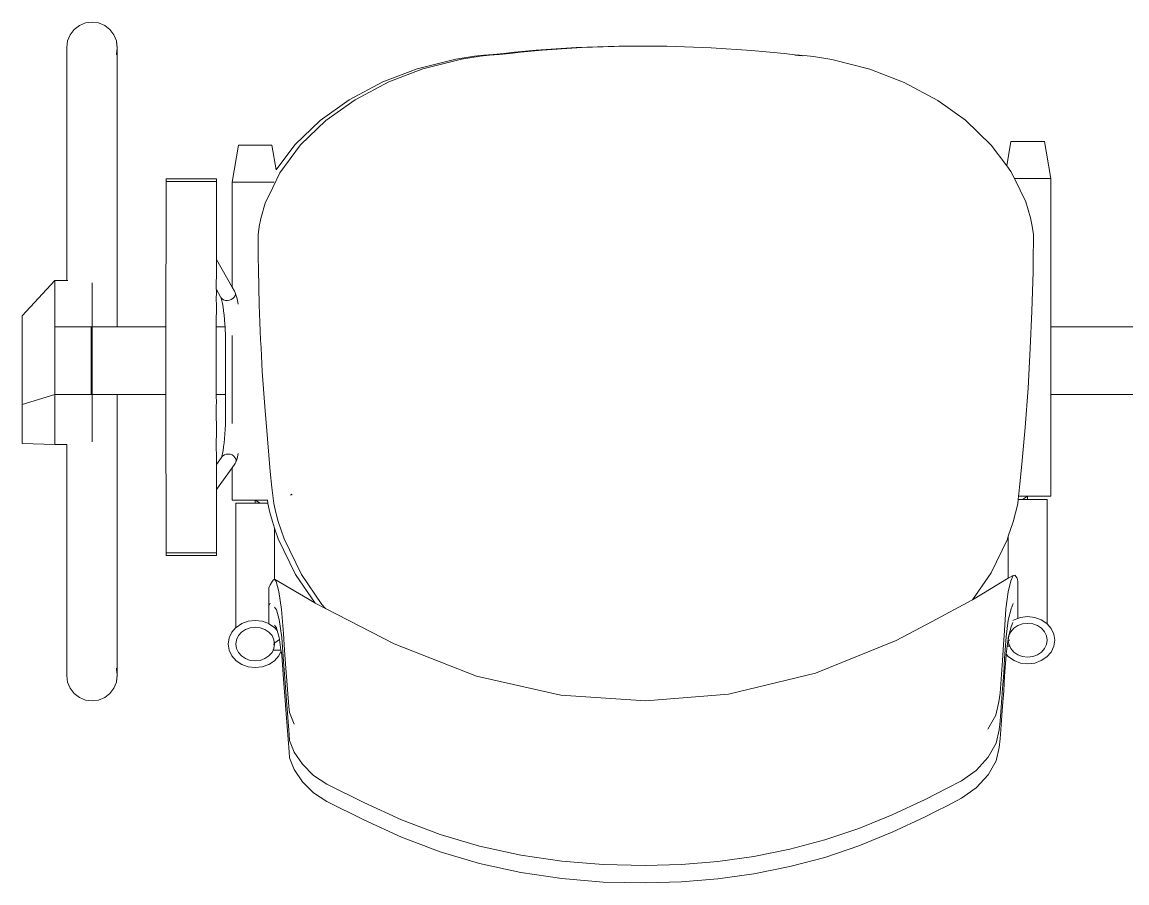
# Model space of a CAD drawing. Header units: millimetres. Extents: x -280308 to 6402717, y -14 to 2073074.
# Drawn here: x 1965 to 2621, y 342478 to 342989 of the extents above; entities that cross this region are included whole.
import ezdxf

# ---------------------------------------------------------------- set-up
doc = ezdxf.new("R2010")
doc.units = ezdxf.units.MM
doc.layers.get('0').update_dxf_attribs({"lineweight": 0})
doc.layers.add('A-Furn', color=250, linetype='Continuous', lineweight=0)
doc.layers.add('A-FURN-EQPM', color=177, linetype='Continuous', lineweight=0)

# ---------------------------------------------------------------- blocks, each defined once
blk = doc.blocks.new('A$C0fa81d55')
at = {"color": 0, "linetype": 'ByBlock', "lineweight": -2}
for p, q in [((28.53, 503.53), (30.91, 506.64)), ((30.91, 506.64), (34.02, 509.02)), ((34.02, 509.02), (37.63, 510.51)), ((37.63, 510.51), (41.52, 511.02)), ((41.52, 511.02), (45.4, 510.51)), ((45.4, 510.51), (49.02, 509.02)), ((49.02, 509.02), (52.12, 506.64)), ((52.12, 506.64), (54.51, 503.53)), ((26.52, 496.04), (27.03, 499.92)), ((27.03, 499.92), (28.53, 503.53)), ((54.51, 503.53), (56.01, 499.92)), ((56.01, 499.92), (56.52, 496.04)), ((56.01, 499.39), (56.48, 495.78)), ((26.52, 496.04), (26.52, 357.53)), ((56.52, 495.52), (56.01, 491.65)), ((56.52, 495.52), (56.01, 492.16)), ((56.48, 495.78), (56.52, 496.04)), ((56.52, 495.72), (56.48, 495.78)), ((56.52, 495.72), (56.52, 495.52)), ((56.52, 495.52), (56.52, 330.04)), ((279.69, 491.72), (286.04, 492.46)), ((283.14, 491.72), (289.49, 492.46)), ((286.04, 492.46), (292.41, 493.15)), ((289.49, 492.46), (295.86, 493.15)), ((292.41, 493.15), (305.22, 494.36)), ((295.86, 493.15), (308.67, 494.36)), ((328.86, 495.85), (305.22, 494.36)), ((332.31, 495.85), (308.67, 494.36)), ((354.36, 496.72), (328.86, 495.85)), ((357.81, 496.72), (332.31, 495.85)), ((357.81, 496.72), (354.36, 496.72)), ((379.37, 496.72), (357.81, 496.72)), ((379.41, 496.72), (379.37, 496.72)), ((382.82, 496.72), (379.41, 496.72)), ((409.01, 495.81), (382.82, 496.72)), ((409.01, 495.81), (433.09, 494.26)), ((433.09, 494.26), (446, 493.04)), ((446, 493.04), (452.43, 492.34)), ((452.43, 492.34), (458.84, 491.58)), ((234.48, 483.28), (257.42, 489.04)), ((237.93, 483.28), (260.87, 489.04)), ((257.42, 489.04), (268.51, 490.71)), ((260.87, 489.04), (271.96, 490.71)), ((268.51, 490.71), (274.09, 491.3)), ((271.96, 490.71), (277.54, 491.3)), ((274.09, 491.3), (279.69, 491.72)), ((277.54, 491.3), (283.14, 491.72)), ((458.78, 491.32), (460.84, 491.16)), ((458.84, 491.58), (464.29, 491.16)), ((460.84, 491.16), (463.11, 490.91)), ((464.29, 491.16), (469.76, 490.56)), ((469.76, 490.56), (480.69, 488.85)), ((503.32, 483.03), (480.69, 488.85)), ((234.48, 483.28), (214.19, 475.56)), ((237.93, 483.28), (217.64, 475.56)), ((523.71, 475.18), (503.32, 483.03)), ((214.19, 475.56), (194.19, 464.91)), ((217.64, 475.56), (197.64, 464.91)), ((543.62, 464.51), (523.71, 475.18)), ((194.19, 464.91), (176.96, 452.57)), ((197.64, 464.91), (180.41, 452.57)), ((559.99, 452.75), (543.62, 464.51)), ((575.35, 437.99), (559.99, 452.75)), ((176.96, 452.57), (161.84, 438.17)), ((180.41, 452.57), (165.29, 438.17)), ((584.57, 425.67), (587.08, 440.22)), ((587.08, 440.22), (606.89, 440.22)), ((610.68, 418.22), (606.89, 440.22)), ((124.72, 415.93), (128.51, 437.93)), ((148.32, 437.93), (128.51, 437.93)), ((150.83, 423.38), (148.32, 437.93)), ((161.84, 438.17), (150.83, 423.38)), ((165.29, 438.17), (152.97, 421.62)), ((584.57, 425.67), (575.35, 437.99)), ((152.97, 421.62), (148.79, 412.86)), ((150.83, 423.38), (150.81, 423.34)), ((586.99, 422.43), (584.57, 425.67)), ((586.99, 422.43), (589.07, 418.22)), ((85.46, 404.64), (85.51, 416.47)), ((85.5, 417.93), (85.5, 417.89)), ((115.4, 417.93), (85.5, 417.93)), ((85.5, 417.7), (85.5, 417.89)), ((85.5, 417.7), (85.5, 417.57)), ((85.5, 417.57), (85.5, 417.39)), ((85.51, 416.74), (85.5, 417.39)), ((85.51, 416.74), (85.51, 416.47)), ((115.39, 416.47), (85.51, 416.47)), ((115.41, 415.11), (115.36, 404.64)), ((115.39, 417.89), (115.4, 417.93)), ((115.39, 417.89), (115.4, 417.82)), ((115.4, 417.82), (115.39, 417.7)), ((115.39, 417.7), (115.4, 417.57)), ((115.4, 417.57), (115.39, 417.39)), ((115.39, 417.39), (115.41, 417.21)), ((115.41, 417.21), (115.39, 416.97)), ((115.39, 416.97), (115.41, 416.74)), ((115.41, 416.74), (115.39, 416.47)), ((115.39, 416.47), (115.41, 416.22)), ((115.41, 416.22), (115.41, 415.11)), ((124.72, 353.72), (124.72, 415.93)), ((149.64, 415.93), (124.72, 415.93)), ((589.07, 418.22), (595.95, 404.28)), ((589.07, 418.22), (610.68, 418.22)), ((610.68, 330.04), (610.68, 418.22)), ((148.79, 412.86), (144.32, 403.49)), ((85.38, 330.04), (85.46, 404.64)), ((115.38, 403.29), (115.33, 385.09)), ((115.36, 404.64), (115.38, 403.29)), ((141.72, 394.36), (144.32, 403.49)), ((595.95, 404.28), (598.75, 394.78)), ((140.77, 389.62), (141.72, 394.36)), ((598.75, 394.78), (599.73, 389.88)), ((140.07, 384.77), (140.77, 389.62)), ((599.73, 389.88), (600.41, 384.91)), ((115.35, 384.03), (115.31, 370.16)), ((115.33, 385.09), (115.35, 384.03)), ((140.11, 379.68), (140.07, 384.77)), ((600.41, 384.91), (600.38, 379.35)), ((140.16, 374.58), (140.11, 379.68)), ((140.21, 371.06), (140.16, 374.58)), ((600.38, 379.35), (600.32, 373.8)), ((115.31, 370.16), (115.34, 370.12)), ((115.34, 370.12), (115.31, 365.2)), ((115.34, 370.12), (124.72, 353.72)), ((140.3, 364.37), (140.21, 371.06)), ((600.32, 373.8), (600.15, 362.73)), ((115.33, 364.42), (115.3, 352.26)), ((115.33, 364.42), (115.31, 365.2)), ((140.82, 343.18), (140.3, 364.37)), ((599.43, 339.39), (600.15, 362.73)), ((19.52, 357.53), (0, 336.63)), ((26.52, 357.53), (19.52, 357.53)), ((19.52, 330.04), (19.52, 357.53)), ((27.15, 357.53), (26.52, 357.53)), ((41.52, 330.04), (41.52, 356.2)), ((115.32, 352.22), (115.29, 345.05)), ((115.3, 352.26), (115.32, 352.22)), ((115.32, 352.22), (117.82, 347.85)), ((117.82, 347.85), (118.08, 347.14)), ((117.82, 347.85), (118.05, 347.44)), ((124.72, 353.72), (126.08, 351.34)), ((125.14, 346.88), (125.89, 347.66)), ((125.89, 347.66), (126.39, 348.56)), ((126.48, 350.47), (126.08, 351.34)), ((126.39, 348.56), (126.59, 349.52)), ((126.59, 349.52), (126.48, 350.47)), ((126.48, 350.47), (126.96, 349.19)), ((126.96, 349.19), (127.42, 347.6)), ((115.31, 344.56), (115.28, 330.04)), ((115.31, 344.56), (115.29, 345.05)), ((118.05, 347.44), (118.73, 346.7)), ((118.08, 347.14), (118.51, 345.65)), ((118.51, 345.65), (118.9, 343.89)), ((118.73, 346.7), (119.64, 346.14)), ((118.9, 343.89), (119.27, 341.86)), ((119.27, 341.86), (119.6, 339.59)), ((119.64, 346.14), (120.72, 345.81)), ((120.72, 345.81), (121.88, 345.71)), ((121.88, 345.71), (123.06, 345.87)), ((123.06, 345.87), (124.17, 346.27)), ((124.17, 346.27), (125.14, 346.88)), ((127.42, 347.6), (127.84, 345.7)), ((127.84, 345.7), (128.21, 343.65)), ((141.18, 332.8), (140.82, 343.18)), ((0, 336.63), (0, 283.98)), ((119.6, 339.59), (119.9, 337.1)), ((119.9, 337.1), (120.16, 334.43)), ((598.53, 317.31), (599.43, 339.39)), ((19.52, 290.04), (19.52, 330.04)), ((41, 330.04), (19.52, 330.04)), ((41, 290.04), (41, 330.04)), ((41.52, 330.04), (41, 330.04)), ((41.52, 290.04), (41.52, 330.04)), ((56.52, 330.04), (41.52, 330.04)), ((85.38, 330.04), (56.52, 330.04)), ((85.38, 290.04), (85.38, 330.04)), ((120.46, 330.04), (115.28, 330.04)), ((115.28, 330.04), (115.28, 324.74)), ((120.16, 334.43), (120.37, 331.59)), ((120.37, 331.59), (120.46, 330.04)), ((120.46, 330.04), (120.54, 328.62)), ((120.66, 325.55), (120.54, 328.62)), ((141.38, 327.61), (141.18, 332.8)), ((676.27, 330.04), (610.68, 330.04)), ((610.68, 290.04), (610.68, 330.04)), ((115.3, 324.54), (115.28, 324.74)), ((115.3, 324.54), (115.3, 304.46)), ((120.66, 325.55), (120.73, 322.51)), ((120.73, 322.51), (120.76, 319.24)), ((124.72, 272.8), (124.72, 324.99)), ((141.61, 322.42), (141.38, 327.61)), ((141.83, 317.68), (141.61, 322.42)), ((120.76, 319.24), (120.76, 290.04)), ((142.06, 312.95), (141.83, 317.68)), ((597.19, 293.79), (598.53, 317.31)), ((142.58, 303.52), (142.06, 312.95)), ((115.3, 304.46), (115.28, 304.37)), ((115.28, 290.04), (115.28, 304.37)), ((144.06, 282.8), (142.58, 303.52)), ((19.52, 290.04), (0, 283.98)), ((41, 290.04), (19.52, 290.04)), ((19.52, 260.22), (19.52, 290.04)), ((41.52, 290.04), (41, 290.04)), ((56.52, 290.04), (41.52, 290.04)), ((41.52, 261.94), (41.52, 290.04)), ((85.38, 290.04), (56.52, 290.04)), ((56.52, 123.57), (56.52, 290.04)), ((85.5, 196.03), (85.38, 290.04)), ((120.76, 290.04), (115.28, 290.04)), ((115.28, 290.04), (115.31, 284.41)), ((120.76, 290.04), (120.76, 278.3)), ((595.46, 270.27), (597.19, 293.79)), ((676.27, 290.04), (610.68, 290.04)), ((610.68, 229.55), (610.68, 290.04)), ((0, 283.98), (0, 260.8)), ((115.31, 284.41), (115.29, 284.02)), ((115.29, 284.02), (115.32, 264.49)), ((144.06, 282.8), (145.6, 263.62)), ((120.76, 278.3), (120.73, 275.14)), ((120.54, 269.27), (120.37, 266.42)), ((120.66, 272.22), (120.54, 269.27)), ((120.73, 275.14), (120.66, 272.22)), ((595.46, 270.27), (593.61, 248.56)), ((115.32, 264.49), (115.3, 263.81)), ((115.34, 248.48), (115.3, 263.81)), ((120.16, 263.71), (119.9, 261.17)), ((120.37, 266.42), (120.16, 263.71)), ((145.6, 263.62), (147.33, 244.15)), ((19.52, 260.22), (0, 260.8)), ((26.52, 260.22), (19.52, 260.22)), ((26.52, 260.22), (26.52, 260.33)), ((26.52, 260.22), (26.52, 123.04)), ((28.53, 260.22), (28.45, 260.22)), ((119.27, 256.71), (118.9, 254.85)), ((119.6, 258.83), (119.27, 256.71)), ((119.9, 261.17), (119.6, 258.83)), ((118.29, 252.55), (115.34, 248.48)), ((118.51, 253.25), (118.29, 252.55)), ((118.51, 252.86), (118.29, 252.55)), ((118.9, 254.85), (118.51, 253.25)), ((118.51, 252.86), (119.19, 253.6)), ((119.19, 253.6), (120.1, 254.16)), ((120.1, 254.16), (121.18, 254.5)), ((121.18, 254.5), (122.34, 254.6)), ((122.34, 254.6), (123.52, 254.44)), ((123.52, 254.44), (124.63, 254.04)), ((124.63, 254.04), (125.6, 253.42)), ((125.6, 253.42), (126.35, 252.64)), ((126.35, 252.64), (126.85, 251.73)), ((126.95, 249.82), (126.54, 248.94)), ((126.85, 251.73), (127.05, 250.77)), ((127.41, 251.26), (126.95, 249.82)), ((127.05, 250.77), (126.95, 249.82)), ((127.83, 252.98), (127.41, 251.26)), ((128.21, 254.93), (127.83, 252.98)), ((115.31, 248.45), (115.34, 248.48)), ((115.31, 248.45), (115.34, 244.78)), ((115.34, 244.78), (115.32, 243.82)), ((115.36, 233.53), (115.32, 243.82)), ((124.72, 246.43), (115.36, 233.53)), ((126.54, 248.94), (124.72, 246.43)), ((124.72, 227.26), (124.72, 246.43)), ((148.33, 234.75), (147.33, 244.15)), ((593.61, 248.56), (592.39, 236.85)), ((592.39, 236.85), (591.74, 230.99)), ((115.33, 233.49), (115.36, 233.53)), ((115.37, 225.39), (115.33, 233.49)), ((148.86, 230.02), (148.33, 234.75)), ((149.41, 225.27), (148.86, 230.02)), ((159.29, 230.18), (160.35, 230.81)), ((591.74, 230.99), (591.57, 229.55)), ((115.37, 225.39), (115.35, 224.14)), ((115.35, 224.14), (115.4, 206.4)), ((124.72, 227.26), (145.73, 227.26)), ((126.92, 151.56), (126.92, 225.39)), ((145.95, 225.39), (126.92, 225.39)), ((138.42, 225.39), (138.42, 227.26)), ((141.39, 225.39), (138.42, 227.26)), ((145.81, 227.26), (145.73, 227.26)), ((145.95, 225.39), (145.73, 227.26)), ((145.96, 225.27), (145.95, 225.39)), ((147.16, 219.89), (145.96, 225.27)), ((150.61, 219.89), (149.41, 225.27)), ((591.06, 225.13), (589.83, 219.74)), ((591.35, 227.68), (591.06, 225.13)), ((591.57, 229.55), (591.35, 227.68)), ((591.35, 227.68), (608.48, 227.68)), ((591.57, 229.55), (610.68, 229.55)), ((594.01, 227.68), (596.98, 229.55)), ((596.98, 227.68), (596.98, 229.55)), ((608.48, 153.84), (608.48, 227.68)), ((148.58, 214.59), (147.16, 219.89)), ((152.03, 214.59), (150.61, 219.89)), ((589.83, 219.74), (588.4, 214.44)), ((149.92, 210.61), (148.58, 214.59)), ((152.07, 204.19), (149.92, 210.61)), ((149.92, 210.61), (149.92, 180.32)), ((155.52, 204.19), (152.03, 214.59)), ((588.4, 214.44), (585.48, 205.79)), ((115.4, 206.4), (115.38, 204.87)), ((115.38, 204.87), (115.42, 197.5)), ((162.36, 183.15), (152.07, 204.19)), ((165.81, 183.15), (155.52, 204.19)), ((575.27, 184.15), (584.92, 204.14)), ((585.48, 205.79), (584.92, 204.14)), ((585.48, 205.79), (585.48, 180.86)), ((115.42, 197.5), (115.42, 196.71)), ((85.5, 196.03), (85.5, 195.46)), ((115.4, 196.03), (85.5, 196.03)), ((85.5, 195.46), (85.5, 194.97)), ((85.52, 194.64), (85.5, 194.97)), ((85.52, 194.64), (85.5, 194.6)), ((85.5, 194.6), (85.51, 194.36)), ((85.51, 194.36), (85.51, 194.29)), ((115.41, 194.29), (85.51, 194.29)), ((115.4, 196.03), (115.42, 196.11)), ((115.4, 196.03), (115.42, 195.54)), ((115.42, 195.54), (115.4, 195.46)), ((115.4, 195.46), (115.42, 195.03)), ((115.42, 195.03), (115.4, 194.97)), ((115.4, 194.97), (115.42, 194.64)), ((115.42, 194.64), (115.4, 194.6)), ((115.4, 194.6), (115.41, 194.36)), ((115.41, 194.36), (115.41, 194.29)), ((115.42, 196.11), (115.42, 196.71)), ((564.32, 168.07), (575.27, 184.15)), ((148.21, 178.52), (147.24, 176.93)), ((149.14, 179.76), (148.21, 178.52)), ((149.81, 180.38), (149.14, 179.76)), ((150.87, 178.85), (149.81, 180.38)), ((149.92, 180.32), (149.81, 180.38)), ((173.86, 166.23), (149.92, 180.32)), ((152.46, 172.99), (150.87, 178.85)), ((162.36, 183.15), (173.99, 166.16)), ((165.81, 183.15), (178.02, 165.31)), ((585.48, 180.86), (564.32, 168.07)), ((587.01, 179.32), (585.38, 172.73)), ((588.31, 182.57), (585.48, 180.86)), ((588.31, 182.57), (587.01, 179.32)), ((589.34, 182.74), (588.31, 182.57)), ((590.8, 180.98), (589.34, 182.74)), ((590.98, 180.15), (590.8, 180.98)), ((591.15, 178.89), (590.98, 180.15)), ((591.23, 162.2), (591.15, 178.89)), ((147.24, 176.93), (146.45, 175.26)), ((146.5, 164.46), (146.45, 175.26)), ((154.07, 162.41), (152.46, 172.99)), ((585.38, 172.73), (584.1, 162.69)), ((146.5, 164.46), (146.45, 164.35)), ((146.5, 153.89), (146.45, 164.35)), ((147.24, 166.05), (146.5, 164.46)), ((146.53, 158.58), (146.5, 164.46)), ((173.86, 166.23), (173.99, 166.16)), ((173.99, 166.16), (180.16, 162.98)), ((178.02, 165.31), (180.16, 162.98)), ((540.27, 155.24), (563.88, 167.8)), ((564.32, 168.07), (563.88, 167.8)), ((588.36, 165.81), (587.09, 162.63)), ((588.39, 165.89), (588.36, 165.81)), ((149.93, 163.65), (149.89, 163.69)), ((150.95, 162.17), (149.93, 163.65)), ((152.54, 156.3), (150.95, 162.17)), ((155.16, 148.07), (154.07, 162.41)), ((180.16, 162.98), (220.83, 141.95)), ((584.1, 162.69), (583.21, 149.85)), ((587.09, 162.63), (585.46, 156.05)), ((591.19, 160.85), (591.18, 162.18)), ((591.19, 160.85), (591.23, 162.2)), ((591.21, 157.02), (591.19, 160.85)), ((592.82, 157.6), (591.21, 157.02)), ((596.98, 158.07), (592.82, 157.6)), ((601.15, 157.6), (596.98, 158.07)), ((605.03, 156.2), (601.15, 157.6)), ((124.47, 148.79), (126.92, 151.56)), ((126.92, 151.56), (127.03, 151.69)), ((127.03, 151.69), (130.37, 153.91)), ((130.37, 153.91), (134.25, 155.31)), ((132.67, 150.45), (135.44, 151.45)), ((134.25, 155.31), (138.42, 155.79)), ((135.44, 151.45), (138.42, 151.79)), ((138.42, 155.79), (142.58, 155.31)), ((138.42, 151.79), (141.39, 151.45)), ((141.39, 151.45), (144.17, 150.45)), ((142.58, 155.31), (146.47, 153.91)), ((146.47, 153.91), (146.5, 153.89)), ((146.5, 153.89), (149.8, 151.69)), ((149.8, 151.69), (151.37, 149.92)), ((150.95, 151.45), (149.89, 152.92)), ((151.37, 149.92), (150.95, 151.45)), ((154.15, 145.73), (152.54, 156.3)), ((518.82, 143.83), (540.27, 155.24)), ((585.46, 156.05), (584.18, 146.01)), ((587.09, 151.94), (585.46, 145.42)), ((588.85, 151.14), (587.02, 149.07)), ((588.15, 154.55), (587.09, 151.94)), ((588.93, 156.2), (588.24, 155.74)), ((591.23, 152.73), (588.85, 151.14)), ((591.21, 157.02), (588.93, 156.2)), ((594.01, 153.73), (591.23, 152.73)), ((596.98, 154.07), (594.01, 153.73)), ((599.96, 153.73), (596.98, 154.07)), ((602.73, 152.73), (599.96, 153.73)), ((605.11, 151.14), (602.73, 152.73)), ((608.37, 153.97), (605.03, 156.2)), ((606.94, 149.07), (605.11, 151.14)), ((608.48, 153.84), (608.37, 153.97)), ((610.93, 151.07), (608.48, 153.84)), ((612.53, 147.7), (610.93, 151.07)), ((122.32, 141.79), (122.87, 145.41)), ((122.87, 145.41), (124.47, 148.79)), ((126.92, 141.79), (127.31, 144.38)), ((127.31, 144.38), (128.46, 146.79)), ((128.46, 146.79), (130.29, 148.86)), ((130.29, 148.86), (132.67, 150.45)), ((144.17, 150.45), (146.55, 148.86)), ((146.55, 148.86), (148.38, 146.79)), ((148.38, 146.79), (149.53, 144.38)), ((149.53, 144.38), (149.92, 141.79)), ((150.1, 142.57), (152.72, 144.49)), ((152.54, 145.65), (151.37, 149.92)), ((152.72, 144.49), (152.54, 145.65)), ((153.69, 138.17), (152.72, 144.49)), ((155.24, 131.39), (154.15, 145.73)), ((155.83, 138.11), (155.16, 148.07)), ((583.21, 149.85), (582.67, 141.24)), ((584.18, 146.01), (583.29, 133.16)), ((585.36, 144.62), (584.82, 140.45)), ((585.46, 145.42), (585.36, 144.62)), ((585.87, 146.66), (585.48, 144.07)), ((587.02, 149.07), (585.87, 146.66)), ((608.09, 146.66), (606.94, 149.07)), ((608.48, 144.07), (608.09, 146.66)), ((613.08, 144.07), (612.53, 147.7)), ((122.87, 138.17), (122.32, 141.79)), ((124.47, 134.79), (122.87, 138.17)), ((127.31, 139.2), (126.92, 141.79)), ((128.46, 136.79), (127.31, 139.2)), ((149.03, 138.17), (148.38, 136.79)), ((149.92, 141.79), (149.03, 141.79)), ((149.53, 139.2), (149.03, 138.17)), ((153.69, 138.17), (149.03, 138.17)), ((149.92, 141.79), (149.53, 139.2)), ((153.76, 137.72), (153.69, 138.17)), ((156.63, 127.45), (155.83, 138.11)), ((220.83, 141.95), (269.86, 122.82)), ((471.07, 124.43), (518.82, 143.83)), ((582.67, 141.24), (582.03, 132.08)), ((584.82, 140.45), (584.22, 135.74)), ((584.82, 140.45), (586.37, 140.45)), ((585.48, 144.07), (585.87, 141.49)), ((585.48, 144.07), (586.37, 144.07)), ((585.87, 141.49), (586.37, 140.45)), ((586.37, 140.45), (587.02, 139.07)), ((587.02, 139.07), (588.85, 137)), ((605.11, 137), (606.94, 139.07)), ((606.94, 139.07), (608.09, 141.49)), ((608.09, 141.49), (608.48, 144.07)), ((610.93, 137.07), (612.53, 140.45)), ((612.53, 140.45), (613.08, 144.07)), ((127.03, 131.89), (124.47, 134.79)), ((130.37, 129.67), (127.03, 131.89)), ((130.29, 134.72), (128.46, 136.79)), ((132.67, 133.13), (130.29, 134.72)), ((135.44, 132.13), (132.67, 133.13)), ((138.42, 131.79), (135.44, 132.13)), ((141.39, 132.13), (138.42, 131.79)), ((144.17, 133.13), (141.39, 132.13)), ((146.55, 134.72), (144.17, 133.13)), ((149.8, 131.89), (146.47, 129.67)), ((148.38, 136.79), (146.55, 134.72)), ((152.36, 134.79), (149.8, 131.89)), ((153.76, 137.72), (152.36, 134.79)), ((154.15, 135.14), (153.76, 137.72)), ((155.24, 120.86), (154.15, 135.14)), ((155.91, 121.42), (155.24, 131.39)), ((580.58, 112.66), (582.03, 132.08)), ((583.29, 133.16), (582.75, 124.55)), ((584.18, 135.43), (583.29, 122.64)), ((584.22, 135.74), (584.18, 135.43)), ((584.22, 135.74), (585.6, 134.17)), ((585.6, 134.17), (588.93, 131.95)), ((588.85, 137), (591.23, 135.41)), ((588.93, 131.95), (592.82, 130.55)), ((591.23, 135.41), (594.01, 134.41)), ((594.01, 134.41), (596.98, 134.07)), ((596.98, 134.07), (599.96, 134.41)), ((599.96, 134.41), (602.73, 135.41)), ((601.15, 130.55), (605.03, 131.95)), ((602.73, 135.41), (605.11, 137)), ((605.03, 131.95), (608.37, 134.17)), ((608.37, 134.17), (610.93, 137.07)), ((56.52, 123.57), (56.01, 127.44)), ((56.52, 123.57), (56.01, 126.92)), ((134.25, 128.27), (130.37, 129.67)), ((138.42, 127.79), (134.25, 128.27)), ((142.58, 128.27), (138.42, 127.79)), ((146.47, 129.67), (142.58, 128.27)), ((156.63, 127.45), (158.39, 104.8)), ((592.82, 130.55), (596.98, 130.07)), ((596.98, 130.07), (601.15, 130.55)), ((26.52, 123.04), (27.03, 119.16)), ((27.03, 119.16), (28.53, 115.55)), ((54.51, 115.55), (56.01, 119.16)), ((56.01, 119.69), (56.48, 123.3)), ((56.01, 119.16), (56.52, 123.04)), ((56.48, 123.3), (56.52, 123.37)), ((56.52, 123.04), (56.48, 123.3)), ((56.52, 123.57), (56.52, 123.37)), ((155.91, 110.93), (155.24, 120.86)), ((156.71, 110.77), (155.91, 121.42)), ((269.86, 122.82), (319.89, 111.5)), ((419.44, 112.03), (471.07, 124.43)), ((582.75, 124.55), (582.11, 115.4)), ((583.29, 122.64), (582.75, 114.06)), ((28.53, 115.55), (30.91, 112.45)), ((30.91, 112.45), (34.02, 110.07)), ((49.02, 110.07), (52.12, 112.45)), ((52.12, 112.45), (54.51, 115.55)), ((370.35, 108.07), (419.44, 112.03)), ((580.58, 112.66), (579.94, 107.5)), ((580.66, 95.97), (582.11, 115.4)), ((582.75, 114.06), (582.11, 104.94)), ((34.02, 110.07), (37.63, 108.57)), ((37.63, 108.57), (41.52, 108.06)), ((41.52, 108.06), (45.4, 108.57)), ((45.4, 108.57), (49.02, 110.07)), ((156.71, 100.31), (155.91, 110.93)), ((156.71, 110.77), (158.47, 88.11)), ((319.89, 111.5), (370.35, 108.07)), ((579.94, 107.5), (578.14, 99.6)), ((156.71, 100.31), (158.47, 77.73)), ((158.66, 101.23), (158.39, 104.8)), ((161.46, 94.29), (158.66, 101.23)), ((578.14, 99.6), (573.37, 91.24)), ((580.66, 85.57), (582.11, 104.94)), ((580.66, 95.97), (580.02, 90.82)), ((158.74, 84.55), (158.47, 88.11)), ((580.02, 90.82), (578.22, 82.92)), ((580.66, 85.57), (580.02, 80.43)), ((161.54, 77.6), (158.74, 84.55)), ((578.22, 82.92), (573.45, 74.56)), ((580.02, 80.43), (578.22, 72.55)), ((158.74, 74.17), (158.47, 77.73)), ((161.54, 67.25), (158.74, 74.17)), ((166.4, 70.44), (161.54, 77.6)), ((573.45, 74.56), (566.35, 66.71)), ((578.22, 72.55), (573.45, 64.21)), ((166.4, 60.1), (161.54, 67.25)), ((172.98, 63.85), (166.4, 70.44)), ((566.35, 66.71), (557.62, 60.64)), ((172.98, 53.52), (166.4, 60.1)), ((180.95, 58.61), (172.98, 63.85)), ((557.62, 60.64), (549.28, 56.17)), ((573.45, 64.21), (566.35, 56.38)), ((180.95, 48.28), (172.98, 53.52)), ((202.89, 47.72), (180.95, 58.61)), ((542.71, 52.83), (536.1, 49.54)), ((549.28, 56.17), (542.71, 52.83)), ((566.35, 56.38), (557.62, 50.31)), ((202.89, 37.41), (180.95, 48.28)), ((225.32, 37.48), (202.89, 47.72)), ((536.1, 49.54), (516.5, 40.42)), ((557.62, 50.31), (549.28, 45.85)), ((516.5, 40.42), (496.67, 32.35)), ((542.71, 42.51), (536.1, 39.22)), ((549.28, 45.85), (542.71, 42.51)), ((225.32, 27.17), (202.89, 37.41)), ((248.23, 28.73), (225.32, 37.48)), ((536.1, 39.22), (516.5, 30.11)), ((248.23, 18.42), (225.32, 27.17)), ((271.63, 21.76), (248.23, 28.73)), ((496.67, 32.35), (476.48, 25.48)), ((516.5, 30.11), (496.67, 22.04)), ((296.02, 16.43), (271.63, 21.76)), ((455.77, 19.96), (434.4, 15.74)), ((476.48, 25.48), (455.77, 19.96)), ((496.67, 22.04), (476.48, 15.17)), ((271.63, 11.45), (248.23, 18.42)), ((320.44, 12.84), (296.02, 16.43)), ((434.4, 15.74), (413, 12.76)), ((476.48, 15.17), (455.77, 9.66)), ((296.02, 6.13), (271.63, 11.45)), ((345.01, 10.84), (320.44, 12.84)), ((369.82, 10.31), (345.01, 10.84)), ((391.5, 10.97), (369.82, 10.31)), ((413, 12.76), (391.5, 10.97)), ((455.77, 9.66), (434.4, 5.43)), ((320.44, 2.53), (296.02, 6.13)), ((345.01, 0.54), (320.44, 2.53)), ((369.82, 0), (345.01, 0.54)), ((391.5, 0.67), (369.82, 0)), ((413, 2.46), (391.5, 0.67)), ((434.4, 5.43), (413, 2.46))]:
    blk.add_line(p, q, dxfattribs=at)
blk = doc.blocks.new('A$Ce288bb9c')
at = {"layer": 'A-Furn', "color": 0, "linetype": 'ByBlock', "lineweight": -2, "ltscale": 0.25}
blk.add_blockref('A$C0fa81d55', (29431.98, -7720.19), dxfattribs=at)
blk = doc.blocks.new('1')
at = {"layer": 'A-FURN-EQPM', "ltscale": 0.25}
blk.add_blockref('A$Ce288bb9c', (-27467.08, 350198.26), dxfattribs=at)

msp = doc.modelspace()

# ---------------------------------------------------------------- block references
msp.add_blockref('1', (0, 0))

doc.saveas('drawing.dxf')
